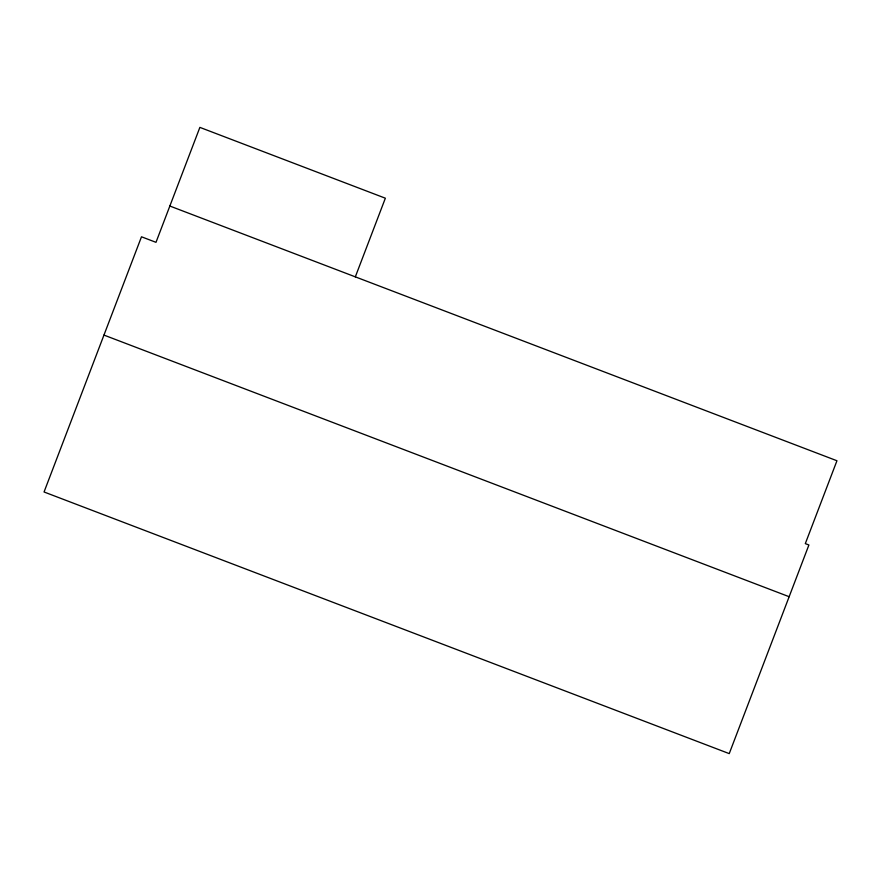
<?xml version="1.0" encoding="UTF-8"?>
<svg xmlns="http://www.w3.org/2000/svg" width="881" height="881" viewBox="0 0 881 881"><rect width="100%" height="100%" fill="white"/><g stroke="black" fill="none" stroke-linecap="round" stroke-linejoin="round"><path stroke-width="1.32" d="M355.329 276.854L385.36 198.203L199.877 127.382L155.992 242.33L141.489 236.791L44.05 491.983L729.237 753.618L808.901 544.987L805.311 543.621L836.95 460.752L169.846 206.033M103.958 335.088L789.145 596.712"/></g></svg>
